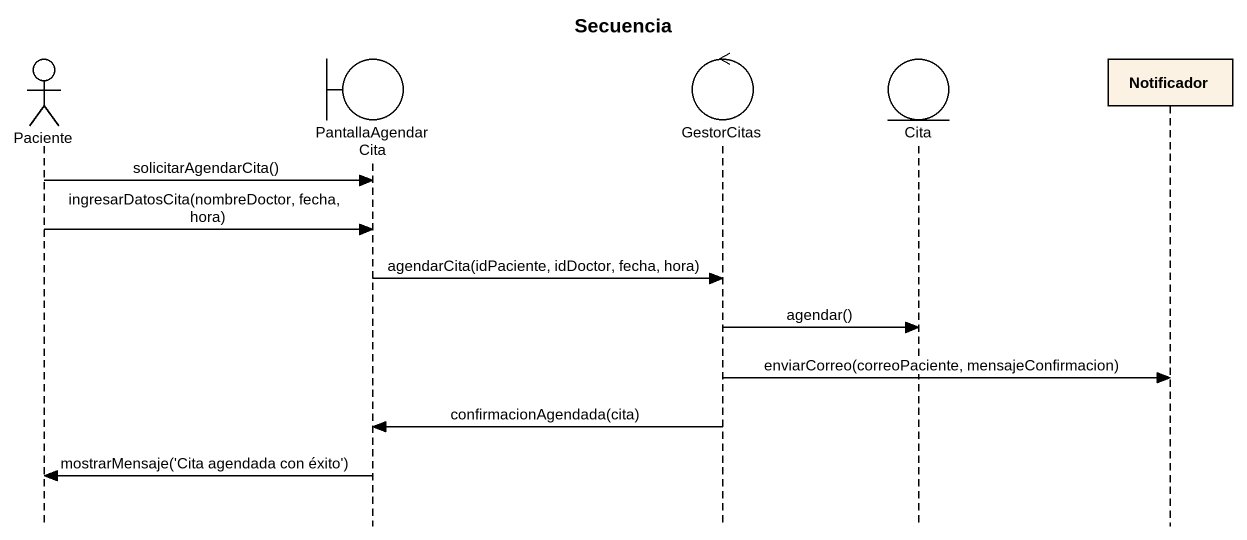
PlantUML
@startuml
title Secuencia
hide footbox
actor Paciente
boundary PantallaAgendarCita
control GestorCitas
entity Cita
participant Notificador

Paciente -> PantallaAgendarCita : solicitarAgendarCita()
Paciente -> PantallaAgendarCita : ingresarDatosCita(nombreDoctor, fecha, hora)
PantallaAgendarCita -> GestorCitas : agendarCita(idPaciente, idDoctor, fecha, hora)
GestorCitas -> Cita : agendar()
GestorCitas -> Notificador : enviarCorreo(correoPaciente, mensajeConfirmacion)
GestorCitas -> PantallaAgendarCita : confirmacionAgendada(cita)
PantallaAgendarCita -> Paciente : mostrarMensaje('Cita agendada con éxito')
@enduml
